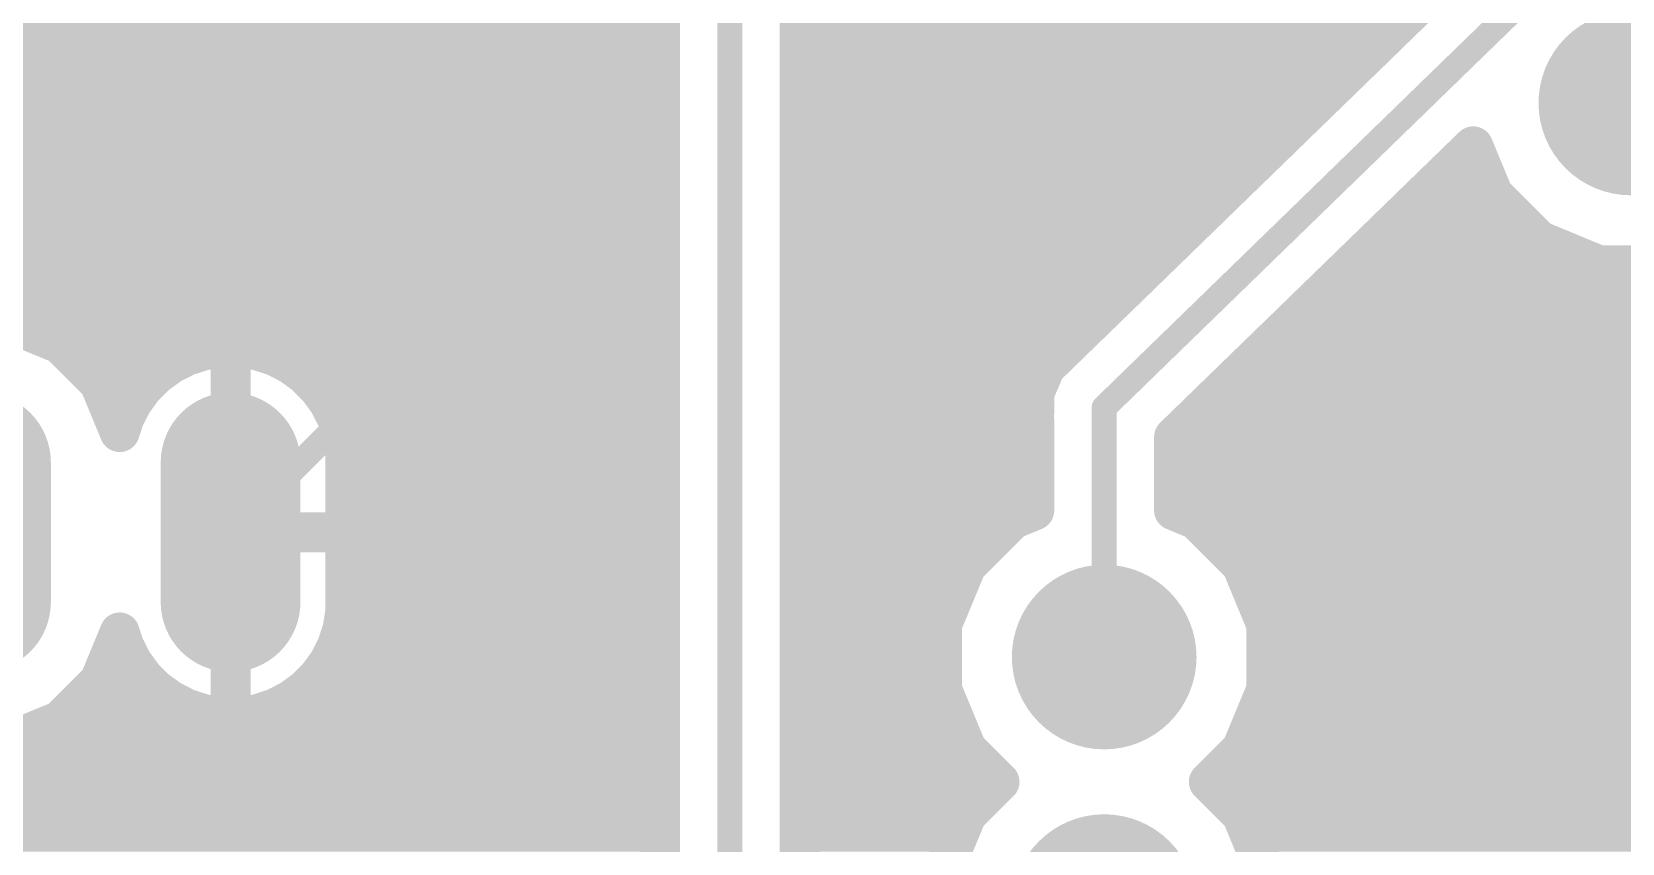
# Model space of a CAD drawing. Extents: x -0.2 to 78.9, y -2.7 to 86.6.
# Drawn here: x 51.32 to 67.5, y 52.72 to 60.97 of the extents above; entities that cross this region are included whole.
import ezdxf

# ---------------------------------------------------------------- set-up
doc = ezdxf.new("R2010")
doc.units = 0
doc.layers.add('16', color=174, linetype='CONTINUOUS')
doc.layers.add('17', color=94, linetype='CONTINUOUS')

# ---------------------------------------------------------------- blocks, each defined once
blk = doc.blocks.new('ROUNDP')
at = {"const_width": 0.5}
blk.add_lwpolyline([(0, -0.25, 1), (0, 0.25, 1), (0, -0.25)], format="xyb", dxfattribs=at)
blk = doc.blocks.new('LONGP100')
at = {"const_width": 1}
blk.add_lwpolyline([(-0.5, 0), (0.5, 0)], dxfattribs=at)
at = {"const_width": 0.5}
for points in [[(-0.5, 0.25, 1), (-0.5, -0.25)], [(0.5, -0.25, 1), (0.5, 0.25)]]:
    blk.add_lwpolyline(points, format="xyb", dxfattribs=at)

msp = doc.modelspace()

# ---------------------------------------------------------------- linework, layer by layer
at = {"layer": '16'}
for points, const_width in [([(57.15, 59.69), (57.15, 69.85)], 0.254), ([(62.23, 57.15), (72.1106, 66.7512)], 0.254), ([(57.7088, 66.1814), (57.7088, 41.9627)], 0.4064), ([(70.5436, 66.22), (61.832, 57.7548)], 0.4064), ([(58.42, 41.91), (58.42, 66.04)], 0.254), ([(59.1311, 42.3126), (59.1311, 65.7454)], 0.4064), ([(49.2656, 60.96), (57.7088, 60.96)], 0.4064), ([(59.1311, 60.96), (65.1305, 60.96)], 0.4064), ([(48.8593, 60.5536), (57.7088, 60.5536)], 0.4064), ([(59.1311, 60.5536), (64.7123, 60.5536)], 0.4064), ([(20.8684, 60.1472), (57.7088, 60.1472)], 0.4064), ([(59.1311, 60.1472), (64.2941, 60.1472)], 0.4064), ([(21.2748, 59.7408), (57.7088, 59.7408)], 0.4064), ([(59.1311, 59.7408), (63.8759, 59.7408)], 0.4064), ([(62.9411, 56.8494), (65.9852, 59.8074)], 0.4064), ([(65.9166, 59.7408), (66.0127, 59.7408)], 0.4064), ([(65.9852, 59.8074), (66.1897, 59.3135)], 0.4064), ([(53.34, 55.88), (57.15, 59.69)], 0.254), ([(21.6812, 59.3344), (57.7088, 59.3344)], 0.4064), ([(59.1311, 59.3344), (63.4576, 59.3344)], 0.4064), ([(65.4984, 59.3344), (66.181, 59.3344)], 0.4064), ([(66.1897, 59.3135), (66.6541, 58.8491)], 0.4064), ([(22.0876, 58.928), (57.7088, 58.928)], 0.4064), ([(59.1311, 58.928), (63.0394, 58.928)], 0.4064), ([(65.0802, 58.928), (66.5752, 58.928)], 0.4064), ([(66.6541, 58.8491), (67.2609, 58.5978)], 0.4064), ([(67.2609, 58.5978), (67.9178, 58.5978)], 0.4064), ([(22.494, 58.5216), (57.7088, 58.5216)], 0.4064), ([(59.1311, 58.5216), (62.6212, 58.5216)], 0.4064), ([(64.6619, 58.5216), (78.0796, 58.5216)], 0.4064), ([(22.9004, 58.1152), (57.7088, 58.1152)], 0.4064), ([(59.1311, 58.1152), (62.2029, 58.1152)], 0.4064), ([(64.2437, 58.1152), (78.0796, 58.1152)], 0.4064), ([(51.6057, 57.797), (51.0829, 58.0135)], 0.4064), ([(52.0058, 57.3969), (51.6057, 57.797)], 0.4064), ([(53.248, 57.7595), (53.0663, 57.7307)], 0.4064), ([(53.3394, 57.7595), (53.248, 57.7595)], 0.4064), ([(53.3394, 55.881), (53.3394, 57.7595)], 0.4064), ([(53.4319, 57.7595), (53.3404, 57.7595)], 0.4064), ([(53.3404, 57.7595), (53.3404, 55.881)], 0.4064), ([(53.6136, 57.7307), (53.4319, 57.7595)], 0.4064), ([(61.8271, 57.7528), (61.732, 57.6576)], 0.4064), ([(61.832, 57.7548), (61.8271, 57.7528)], 0.4064), ([(51.6939, 57.7088), (52.9989, 57.7088)], 0.4064), ([(52.7276, 57.5904), (52.5788, 57.4823)], 0.4064), ([(52.8914, 57.6739), (52.7276, 57.5904)], 0.4064), ([(53.0663, 57.7307), (52.8914, 57.6739)], 0.4064), ([(53.3394, 57.7088), (53.3404, 57.7088)], 0.4064), ([(53.7885, 57.6739), (53.6136, 57.7307)], 0.4064), ([(53.6811, 57.7088), (57.7088, 57.7088)], 0.4064), ([(53.9523, 57.5904), (53.7885, 57.6739)], 0.4064), ([(54.1011, 57.4823), (53.9523, 57.5904)], 0.4064), ([(59.1311, 57.7088), (61.7832, 57.7088)], 0.4064), ([(61.732, 57.6576), (61.6329, 57.5614)], 0.4064), ([(63.8255, 57.7088), (78.0796, 57.7088)], 0.4064), ([(52.5788, 57.4823), (52.4488, 57.3523)], 0.4064), ([(54.2311, 57.3523), (54.1011, 57.4823)], 0.4064), ([(61.5756, 57.4282), (61.5209, 57.3016)], 0.4064), ([(61.6271, 57.5528), (61.5756, 57.4282)], 0.4064), ([(61.6308, 57.5564), (61.6271, 57.5528)], 0.4064), ([(61.6329, 57.5614), (61.6308, 57.5564)], 0.4064), ([(52.2117, 56.8995), (52.0058, 57.3969)], 0.4064), ([(52.045, 57.3024), (52.4126, 57.3024)], 0.4064), ([(52.4488, 57.3523), (52.3407, 57.2035)], 0.4064), ([(53.3394, 57.3024), (53.3404, 57.3024)], 0.4064), ([(54.3392, 57.2035), (54.2311, 57.3523)], 0.4064), ([(54.2674, 57.3024), (57.7088, 57.3024)], 0.4064), ([(59.1311, 57.3024), (61.5213, 57.3024)], 0.4064), ([(61.5209, 57.2962), (61.5188, 57.2914)], 0.4064), ([(61.5188, 57.2914), (61.5188, 57.1568)], 0.4064), ([(61.5209, 57.3016), (61.5209, 57.2962)], 0.4064), ([(63.4072, 57.3024), (78.0796, 57.3024)], 0.4064), ([(52.3407, 57.2035), (52.2572, 57.0397)], 0.4064), ([(54.4227, 57.0397), (54.3392, 57.2035)], 0.4064), ([(61.5188, 57.1568), (61.5168, 57.0187)], 0.4064), ([(52.2572, 57.0397), (52.2117, 56.8995)], 0.4064), ([(54.4795, 56.8648), (54.4227, 57.0397)], 0.4064), ([(61.5168, 57.0187), (61.5188, 57.0137)], 0.4064), ([(61.5188, 57.0137), (61.5188, 56.1024)], 0.4064), ([(62.23, 54.61), (62.23, 57.15)], 0.254), ([(53.3394, 56.896), (53.3404, 56.896)], 0.4064), ([(54.4694, 56.896), (57.7088, 56.896)], 0.4064), ([(54.5083, 56.6831), (54.4795, 56.8648)], 0.4064), ([(59.1311, 56.896), (61.5188, 56.896)], 0.4064), ([(62.9411, 56.1024), (62.9411, 56.8494)], 0.4064), ([(62.989, 56.896), (78.0796, 56.896)], 0.4064), ([(54.5083, 55.8804), (54.5083, 56.6831)], 0.4064), ([(53.3394, 56.4896), (53.3404, 56.4896)], 0.4064), ([(54.5083, 56.4896), (57.7088, 56.4896)], 0.4064), ([(59.1311, 56.4896), (61.5188, 56.4896)], 0.4064), ([(62.9411, 56.4896), (78.0796, 56.4896)], 0.4064), ([(53.3394, 56.0832), (53.3404, 56.0832)], 0.4064), ([(54.5083, 56.0832), (57.7088, 56.0832)], 0.4064), ([(59.1311, 56.0832), (61.4725, 56.0832)], 0.4064), ([(61.2947, 56.0096), (60.8303, 55.5452)], 0.4064), ([(61.5188, 56.1024), (61.2947, 56.0096)], 0.4064), ([(63.1652, 56.0096), (62.9411, 56.1024)], 0.4064), ([(62.9875, 56.0832), (78.0796, 56.0832)], 0.4064), ([(63.6296, 55.5452), (63.1652, 56.0096)], 0.4064), ([(53.3404, 55.881), (53.3394, 55.881)], 0.4064), ([(53.3394, 54.0004), (53.3394, 55.8789)], 0.4064), ([(53.3394, 55.8789), (53.3404, 55.8789)], 0.4064), ([(53.3404, 55.8789), (53.3404, 54.0004)], 0.4064), ([(53.341, 55.8794), (53.341, 55.8804)], 0.4064), ([(53.341, 55.8804), (54.5083, 55.8804)], 0.4064), ([(54.5083, 55.8794), (53.341, 55.8794)], 0.4064), ([(54.5083, 55.0768), (54.5083, 55.8794)], 0.4064), ([(53.3394, 55.6768), (53.3404, 55.6768)], 0.4064), ([(54.5083, 55.6768), (57.7088, 55.6768)], 0.4064), ([(59.1311, 55.6768), (60.9619, 55.6768)], 0.4064), ([(63.498, 55.6768), (78.0796, 55.6768)], 0.4064), ([(60.8303, 55.5452), (60.579, 54.9384)], 0.4064), ([(63.8809, 54.9384), (63.6296, 55.5452)], 0.4064), ([(53.3394, 55.2704), (53.3404, 55.2704)], 0.4064), ([(54.5083, 55.2704), (57.7088, 55.2704)], 0.4064), ([(59.1311, 55.2704), (60.7165, 55.2704)], 0.4064), ([(63.7435, 55.2704), (78.0796, 55.2704)], 0.4064), ([(54.4795, 54.8951), (54.5083, 55.0768)], 0.4064), ([(52.0058, 54.363), (52.2117, 54.8604)], 0.4064), ([(52.2117, 54.8604), (52.2572, 54.7202)], 0.4064), ([(53.3394, 54.864), (53.3404, 54.864)], 0.4064), ([(54.4227, 54.7202), (54.4795, 54.8951)], 0.4064), ([(54.4694, 54.864), (57.7088, 54.864)], 0.4064), ([(59.1311, 54.864), (60.579, 54.864)], 0.4064), ([(60.579, 54.9384), (60.579, 54.2815)], 0.4064), ([(63.8809, 54.2815), (63.8809, 54.9384)], 0.4064), ([(63.8809, 54.864), (78.0796, 54.864)], 0.4064), ([(52.2572, 54.7202), (52.3407, 54.5564)], 0.4064), ([(54.3392, 54.5564), (54.4227, 54.7202)], 0.4064), ([(52.3407, 54.5564), (52.4488, 54.4076)], 0.4064), ([(54.2311, 54.4076), (54.3392, 54.5564)], 0.4064), ([(51.6057, 53.9629), (52.0058, 54.363)], 0.4064), ([(52.0449, 54.4576), (52.4124, 54.4576)], 0.4064), ([(52.4488, 54.4076), (52.5788, 54.2776)], 0.4064), ([(53.3394, 54.4576), (53.3404, 54.4576)], 0.4064), ([(54.1011, 54.2776), (54.2311, 54.4076)], 0.4064), ([(54.2674, 54.4576), (57.7088, 54.4576)], 0.4064), ([(59.1311, 54.4576), (60.579, 54.4576)], 0.4064), ([(63.8809, 54.4576), (78.0796, 54.4576)], 0.4064), ([(52.5788, 54.2776), (52.7276, 54.1695)], 0.4064), ([(53.9523, 54.1695), (54.1011, 54.2776)], 0.4064), ([(60.579, 54.2815), (60.8303, 53.6747)], 0.4064), ([(63.6296, 53.6747), (63.8809, 54.2815)], 0.4064), ([(51.694, 54.0512), (52.9985, 54.0512)], 0.4064), ([(52.7276, 54.1695), (52.8914, 54.086)], 0.4064), ([(52.8914, 54.086), (53.0663, 54.0292)], 0.4064), ([(53.0663, 54.0292), (53.248, 54.0004)], 0.4064), ([(53.3394, 54.0512), (53.3404, 54.0512)], 0.4064), ([(53.4319, 54.0004), (53.6136, 54.0292)], 0.4064), ([(53.6136, 54.0292), (53.7885, 54.086)], 0.4064), ([(53.6813, 54.0512), (57.7088, 54.0512)], 0.4064), ([(53.7885, 54.086), (53.9523, 54.1695)], 0.4064), ([(59.1311, 54.0512), (60.6743, 54.0512)], 0.4064), ([(63.7855, 54.0512), (78.0796, 54.0512)], 0.4064), ([(51.0829, 53.7464), (51.6057, 53.9629)], 0.4064), ([(53.248, 54.0004), (53.3394, 54.0004)], 0.4064), ([(53.3404, 54.0004), (53.4319, 54.0004)], 0.4064), ([(27.3708, 53.6448), (57.7088, 53.6448)], 0.4064), ([(59.1311, 53.6448), (60.8602, 53.6448)], 0.4064), ([(60.8303, 53.6747), (61.1651, 53.3399)], 0.4064), ([(63.2948, 53.3399), (63.6296, 53.6747)], 0.4064), ([(63.5997, 53.6448), (78.0796, 53.6448)], 0.4064), ([(27.7772, 53.2384), (57.7088, 53.2384)], 0.4064), ([(59.1311, 53.2384), (61.0636, 53.2384)], 0.4064), ([(61.1651, 53.3399), (60.8303, 53.0052)], 0.4064), ([(63.6296, 53.0052), (63.2948, 53.3399)], 0.4064), ([(63.3964, 53.2384), (78.0796, 53.2384)], 0.4064), ([(60.8303, 53.0052), (60.579, 52.3984)], 0.4064), ([(63.8809, 52.3984), (63.6296, 53.0052)], 0.4064), ([(28.1836, 52.832), (57.7088, 52.832)], 0.4064), ([(59.1311, 52.832), (60.7586, 52.832)], 0.4064), ([(63.7014, 52.832), (78.0796, 52.832)], 0.4064)]:
    msp.add_lwpolyline(points, dxfattribs=dict(at, const_width=const_width))
for points, const_width in [([(57.7088, 60.8584, 1), (57.7088, 61.0616)], 0.2032), ([(59.1311, 61.0616, 1), (59.1311, 60.8584)], 0.2032), ([(65.1305, 60.8584, 1), (65.1305, 61.0616)], 0.2032), ([(57.7088, 60.452, 1), (57.7088, 60.6552)], 0.2032), ([(59.1311, 60.6552, 1), (59.1311, 60.452)], 0.2032), ([(64.7123, 60.452, 1), (64.7123, 60.6552)], 0.2032), ([(57.7088, 60.0456, 1), (57.7088, 60.2488)], 0.2032), ([(59.1311, 60.2488, 1), (59.1311, 60.0456)], 0.2032), ([(64.2941, 60.0456, 1), (64.2941, 60.2488)], 0.2032), ([(57.7088, 59.6392, 1), (57.7088, 59.8424)], 0.2032), ([(59.1311, 59.8424, 1), (59.1311, 59.6392)], 0.2032), ([(63.8759, 59.6392, 1), (63.8759, 59.8424)], 0.2032), ([(65.9166, 59.8424, 1), (65.9166, 59.6392)], 0.2032), ([(66.0791, 59.8463, 1), (65.8913, 59.7685)], 0.2032), ([(66.056, 59.7345, 1), (65.9144, 59.8803)], 0.2032), ([(66.0127, 59.6392, 1), (66.0127, 59.8424)], 0.2032), ([(57.0865, 59.69, 1), (57.2135, 59.69)], 0.127), ([(57.1949, 59.6451, 1), (57.1051, 59.7349)], 0.127), ([(57.7088, 59.2328, 1), (57.7088, 59.436)], 0.2032), ([(59.1311, 59.436, 1), (59.1311, 59.2328)], 0.2032), ([(63.4576, 59.2328, 1), (63.4576, 59.436)], 0.2032), ([(65.4984, 59.436, 1), (65.4984, 59.2328)], 0.2032), ([(66.2615, 59.3853, 1), (66.1179, 59.2417)], 0.2032), ([(66.0958, 59.2746, 1), (66.2836, 59.3524)], 0.2032), ([(66.181, 59.2328, 1), (66.181, 59.436)], 0.2032), ([(57.7088, 58.8264, 1), (57.7088, 59.0296)], 0.2032), ([(59.1311, 59.0296, 1), (59.1311, 58.8264)], 0.2032), ([(63.0394, 58.8264, 1), (63.0394, 59.0296)], 0.2032), ([(65.0802, 59.0296, 1), (65.0802, 58.8264)], 0.2032), ([(66.5752, 58.8264, 1), (66.5752, 59.0296)], 0.2032), ([(66.693, 58.943, 1), (66.6152, 58.7552)], 0.2032), ([(66.5823, 58.7773, 1), (66.7259, 58.9209)], 0.2032), ([(67.2609, 58.6994, 1), (67.2609, 58.4962)], 0.2032), ([(67.222, 58.5039, 1), (67.2998, 58.6917)], 0.2032), ([(57.7088, 58.42, 1), (57.7088, 58.6232)], 0.2032), ([(59.1311, 58.6232, 1), (59.1311, 58.42)], 0.2032), ([(62.6212, 58.42, 1), (62.6212, 58.6232)], 0.2032), ([(64.6619, 58.6232, 1), (64.6619, 58.42)], 0.2032), ([(57.7088, 58.0136, 1), (57.7088, 58.2168)], 0.2032), ([(59.1311, 58.2168, 1), (59.1311, 58.0136)], 0.2032), ([(62.2029, 58.0136, 1), (62.2029, 58.2168)], 0.2032), ([(64.2437, 58.2168, 1), (64.2437, 58.0136)], 0.2032), ([(51.6775, 57.8688, 1), (51.5339, 57.7252)], 0.2032), ([(51.5668, 57.7031, 1), (51.6446, 57.8909)], 0.2032), ([(53.248, 57.8611, 1), (53.248, 57.6579)], 0.2032), ([(53.2639, 57.6592, 1), (53.2321, 57.8598)], 0.2032), ([(53.441, 57.7595, 1), (53.2378, 57.7595)], 0.2032), ([(53.3404, 57.8611, 1), (53.3404, 57.6579)], 0.2032), ([(53.442, 57.7595, 1), (53.2388, 57.7595)], 0.2032), ([(53.4478, 57.8598, 1), (53.416, 57.6592)], 0.2032), ([(53.3394, 57.6579, 1), (53.3394, 57.8611)], 0.2032), ([(53.4319, 57.6579, 1), (53.4319, 57.8611)], 0.2032), ([(61.7887, 57.8469, 1), (61.8655, 57.6587)], 0.2032), ([(61.899, 57.681, 1), (61.7552, 57.8246)], 0.2032), ([(61.8704, 57.6607, 1), (61.7936, 57.8489)], 0.2032), ([(51.6939, 57.8104, 1), (51.6939, 57.6072)], 0.2032), ([(52.6815, 57.6809, 1), (52.7737, 57.4999)], 0.2032), ([(52.7873, 57.5082, 1), (52.6679, 57.6726)], 0.2032), ([(52.86, 57.7705, 1), (52.9228, 57.5773)], 0.2032), ([(52.9375, 57.5834, 1), (52.8453, 57.7644)], 0.2032), ([(53.0504, 57.831, 1), (53.0822, 57.6304)], 0.2032), ([(52.9989, 57.6072, 1), (52.9989, 57.8104)], 0.2032), ([(53.0977, 57.6341, 1), (53.0349, 57.8273)], 0.2032), ([(53.3394, 57.8104, 1), (53.3394, 57.6072)], 0.2032), ([(53.3404, 57.6072, 1), (53.3404, 57.8104)], 0.2032), ([(53.645, 57.8273, 1), (53.5822, 57.6341)], 0.2032), ([(53.6811, 57.8104, 1), (53.6811, 57.6072)], 0.2032), ([(53.5977, 57.6304, 1), (53.6295, 57.831)], 0.2032), ([(53.8346, 57.7644, 1), (53.7424, 57.5834)], 0.2032), ([(53.7571, 57.5773, 1), (53.8199, 57.7705)], 0.2032), ([(54.012, 57.6726, 1), (53.8926, 57.5082)], 0.2032), ([(53.9062, 57.4999, 1), (53.9984, 57.6809)], 0.2032), ([(57.7088, 57.6072, 1), (57.7088, 57.8104)], 0.2032), ([(59.1311, 57.8104, 1), (59.1311, 57.6072)], 0.2032), ([(61.6601, 57.7294, 1), (61.8039, 57.5858)], 0.2032), ([(61.8028, 57.5847, 1), (61.6612, 57.7305)], 0.2032), ([(61.7612, 57.8277, 1), (61.9028, 57.6819)], 0.2032), ([(61.7832, 57.6072, 1), (61.7832, 57.8104)], 0.2032), ([(63.8255, 57.8104, 1), (63.8255, 57.6072)], 0.2032), ([(52.5191, 57.5645, 1), (52.6385, 57.4001)], 0.2032), ([(52.6506, 57.4105, 1), (52.507, 57.5541)], 0.2032), ([(54.1729, 57.5541, 1), (54.0293, 57.4105)], 0.2032), ([(54.0414, 57.4001, 1), (54.1608, 57.5645)], 0.2032), ([(61.6689, 57.3879, 1), (61.4823, 57.4685)], 0.2032), ([(61.5562, 57.6256, 1), (61.698, 57.48)], 0.2032), ([(61.5371, 57.5957, 1), (61.7245, 57.5171)], 0.2032), ([(61.5621, 57.6343, 1), (61.7037, 57.4885)], 0.2032), ([(61.721, 57.514, 1), (61.5332, 57.5916)], 0.2032), ([(61.7266, 57.5221, 1), (61.5392, 57.6007)], 0.2032), ([(61.7017, 57.4836, 1), (61.5599, 57.6292)], 0.2032), ([(52.0997, 57.4358, 1), (51.9119, 57.358)], 0.2032), ([(51.934, 57.3251, 1), (52.0776, 57.4687)], 0.2032), ([(52.045, 57.404, 1), (52.045, 57.2008)], 0.2032), ([(52.377, 57.4241, 1), (52.5206, 57.2805)], 0.2032), ([(52.531, 57.2926, 1), (52.3666, 57.412)], 0.2032), ([(52.4126, 57.2008, 1), (52.4126, 57.404)], 0.2032), ([(53.3394, 57.404, 1), (53.3394, 57.2008)], 0.2032), ([(53.3404, 57.2008, 1), (53.3404, 57.404)], 0.2032), ([(54.3133, 57.412, 1), (54.1489, 57.2926)], 0.2032), ([(54.1593, 57.2805, 1), (54.3029, 57.4241)], 0.2032), ([(54.2674, 57.404, 1), (54.2674, 57.2008)], 0.2032), ([(57.7088, 57.2008, 1), (57.7088, 57.404)], 0.2032), ([(59.1311, 57.404, 1), (59.1311, 57.2008)], 0.2032), ([(61.6204, 57.2914, 1), (61.4172, 57.2914)], 0.2032), ([(61.6225, 57.3016, 1), (61.4193, 57.3016)], 0.2032), ([(61.614, 57.2555, 1), (61.4278, 57.3369)], 0.2032), ([(61.4817, 57.467, 1), (61.6695, 57.3894)], 0.2032), ([(61.5213, 57.2008, 1), (61.5213, 57.404)], 0.2032), ([(63.4072, 57.404, 1), (63.4072, 57.2008)], 0.2032), ([(52.2585, 57.2632, 1), (52.4229, 57.1438)], 0.2032), ([(52.4312, 57.1574, 1), (52.2502, 57.2496)], 0.2032), ([(54.4297, 57.2496, 1), (54.2487, 57.1574)], 0.2032), ([(54.257, 57.1438, 1), (54.4214, 57.2632)], 0.2032), ([(61.4257, 57.3321, 1), (61.6119, 57.2507)], 0.2032), ([(61.6204, 57.1553, 1), (61.4172, 57.1583)], 0.2032), ([(61.4276, 57.3419, 1), (61.6142, 57.2613)], 0.2032), ([(61.4193, 57.2962, 1), (61.6225, 57.2962)], 0.2032), ([(52.1667, 57.0858, 1), (52.3477, 56.9936)], 0.2032), ([(52.3538, 57.0083, 1), (52.1606, 57.0711)], 0.2032), ([(54.5193, 57.0711, 1), (54.3261, 57.0083)], 0.2032), ([(54.3322, 56.9936, 1), (54.5132, 57.0858)], 0.2032), ([(61.6111, 57.0564, 1), (61.4225, 56.981)], 0.2032), ([(61.4172, 57.1568, 1), (61.6204, 57.1568)], 0.2032), ([(61.6204, 57.0137, 1), (61.4172, 57.0137)], 0.2032), ([(61.4245, 56.976, 1), (61.6131, 57.0514)], 0.2032), ([(62.2935, 57.15, 1), (62.1665, 57.15)], 0.127), ([(62.1857, 57.1955, 1), (62.2743, 57.1045)], 0.127), ([(52.1151, 56.9309, 1), (52.3083, 56.8681)], 0.2032), ([(52.1178, 56.8606, 1), (52.3056, 56.9384)], 0.2032), ([(53.3394, 56.9976, 1), (53.3394, 56.7944)], 0.2032), ([(53.3404, 56.7944, 1), (53.3404, 56.9976)], 0.2032), ([(54.4694, 56.9976, 1), (54.4694, 56.7944)], 0.2032), ([(54.5798, 56.8807, 1), (54.3792, 56.8489)], 0.2032), ([(54.3829, 56.8334, 1), (54.5761, 56.8962)], 0.2032), ([(57.7088, 56.7944, 1), (57.7088, 56.9976)], 0.2032), ([(59.1311, 56.9976, 1), (59.1311, 56.7944)], 0.2032), ([(61.4152, 57.0202, 1), (61.6184, 57.0172)], 0.2032), ([(61.5188, 56.7944, 1), (61.5188, 56.9976)], 0.2032), ([(63.0427, 56.8494, 1), (62.8395, 56.8494)], 0.2032), ([(62.8703, 56.9223, 1), (63.0119, 56.7765)], 0.2032), ([(62.989, 56.9976, 1), (62.989, 56.7944)], 0.2032), ([(54.6099, 56.6831, 1), (54.4067, 56.6831)], 0.2032), ([(53.3394, 56.5912, 1), (53.3394, 56.388)], 0.2032), ([(53.3404, 56.388, 1), (53.3404, 56.5912)], 0.2032), ([(54.5083, 56.5912, 1), (54.5083, 56.388)], 0.2032), ([(54.408, 56.6672, 1), (54.6086, 56.699)], 0.2032), ([(57.7088, 56.388, 1), (57.7088, 56.5912)], 0.2032), ([(59.1311, 56.5912, 1), (59.1311, 56.388)], 0.2032), ([(61.5188, 56.388, 1), (61.5188, 56.5912)], 0.2032), ([(62.9411, 56.5912, 1), (62.9411, 56.388)], 0.2032), ([(53.3394, 56.1848, 1), (53.3394, 55.9816)], 0.2032), ([(53.3404, 55.9816, 1), (53.3404, 56.1848)], 0.2032), ([(54.5083, 56.1848, 1), (54.5083, 55.9816)], 0.2032), ([(57.7088, 55.9816, 1), (57.7088, 56.1848)], 0.2032), ([(59.1311, 56.1848, 1), (59.1311, 55.9816)], 0.2032), ([(61.2558, 56.1035, 1), (61.3336, 55.9157)], 0.2032), ([(61.3665, 55.9378, 1), (61.2229, 56.0814)], 0.2032), ([(61.4172, 56.1024, 1), (61.6204, 56.1024)], 0.2032), ([(61.4725, 55.9816, 1), (61.4725, 56.1848)], 0.2032), ([(61.5577, 56.0085, 1), (61.4799, 56.1963)], 0.2032), ([(62.98, 56.1963, 1), (62.9022, 56.0085)], 0.2032), ([(62.8395, 56.1024, 1), (63.0427, 56.1024)], 0.2032), ([(62.9875, 56.1848, 1), (62.9875, 55.9816)], 0.2032), ([(63.237, 56.0814, 1), (63.0934, 55.9378)], 0.2032), ([(63.1263, 55.9157, 1), (63.2041, 56.1035)], 0.2032), ([(53.3394, 55.9826, 1), (53.3394, 55.7794)], 0.2032), ([(53.441, 55.8789, 1), (53.2378, 55.8789)], 0.2032), ([(53.3394, 55.9805, 1), (53.3394, 55.7773)], 0.2032), ([(53.442, 55.8789, 1), (53.2388, 55.8789)], 0.2032), ([(53.4426, 55.8804, 1), (53.2394, 55.8804)], 0.2032), ([(53.341, 55.982, 1), (53.341, 55.7788)], 0.2032), ([(53.341, 55.981, 1), (53.341, 55.7778)], 0.2032), ([(53.3404, 55.7794, 1), (53.3404, 55.9826)], 0.2032), ([(53.3404, 55.7773, 1), (53.3404, 55.9805)], 0.2032), ([(54.6099, 55.8794, 1), (54.4067, 55.8794)], 0.2032), ([(54.5083, 55.7788, 1), (54.5083, 55.982)], 0.2032), ([(54.5083, 55.7778, 1), (54.5083, 55.981)], 0.2032), ([(53.2378, 55.881, 1), (53.441, 55.881)], 0.2032), ([(53.3394, 55.7784, 1), (53.3394, 55.5752)], 0.2032), ([(53.2388, 55.881, 1), (53.442, 55.881)], 0.2032), ([(53.2394, 55.8794, 1), (53.4426, 55.8794)], 0.2032), ([(53.2951, 55.9249, 1), (53.3849, 55.8351)], 0.127), ([(53.3404, 55.5752, 1), (53.3404, 55.7784)], 0.2032), ([(54.4067, 55.8804, 1), (54.6099, 55.8804)], 0.2032), ([(54.5083, 55.7784, 1), (54.5083, 55.5752)], 0.2032), ([(57.7088, 55.5752, 1), (57.7088, 55.7784)], 0.2032), ([(59.1311, 55.7784, 1), (59.1311, 55.5752)], 0.2032), ([(60.9619, 55.5752, 1), (60.9619, 55.7784)], 0.2032), ([(63.498, 55.7784, 1), (63.498, 55.5752)], 0.2032), ([(60.7585, 55.617, 1), (60.9021, 55.4734)], 0.2032), ([(60.9242, 55.5063, 1), (60.7364, 55.5841)], 0.2032), ([(63.7235, 55.5841, 1), (63.5357, 55.5063)], 0.2032), ([(63.5578, 55.4734, 1), (63.7014, 55.617)], 0.2032), ([(53.3394, 55.372, 1), (53.3394, 55.1688)], 0.2032), ([(53.3404, 55.1688, 1), (53.3404, 55.372)], 0.2032), ([(54.5083, 55.372, 1), (54.5083, 55.1688)], 0.2032), ([(57.7088, 55.1688, 1), (57.7088, 55.372)], 0.2032), ([(59.1311, 55.372, 1), (59.1311, 55.1688)], 0.2032), ([(60.7165, 55.1688, 1), (60.7165, 55.372)], 0.2032), ([(63.7435, 55.372, 1), (63.7435, 55.1688)], 0.2032), ([(54.6086, 55.0609, 1), (54.408, 55.0927)], 0.2032), ([(52.3083, 54.8918, 1), (52.1151, 54.829)], 0.2032), ([(52.3056, 54.8215, 1), (52.1178, 54.8993)], 0.2032), ([(53.3394, 54.9656, 1), (53.3394, 54.7624)], 0.2032), ([(53.3404, 54.7624, 1), (53.3404, 54.9656)], 0.2032), ([(54.4694, 54.9656, 1), (54.4694, 54.7624)], 0.2032), ([(54.5761, 54.8637, 1), (54.3829, 54.9265)], 0.2032), ([(54.4067, 55.0768, 1), (54.6099, 55.0768)], 0.2032), ([(57.7088, 54.7624, 1), (57.7088, 54.9656)], 0.2032), ([(59.1311, 54.9656, 1), (59.1311, 54.7624)], 0.2032), ([(60.6806, 54.9384, 1), (60.4774, 54.9384)], 0.2032), ([(60.4851, 54.9773, 1), (60.6729, 54.8995)], 0.2032), ([(60.579, 54.7624, 1), (60.579, 54.9656)], 0.2032), ([(63.9825, 54.9384, 1), (63.7793, 54.9384)], 0.2032), ([(63.8809, 54.9656, 1), (63.8809, 54.7624)], 0.2032), ([(63.787, 54.8995, 1), (63.9748, 54.9773)], 0.2032), ([(52.3477, 54.7663, 1), (52.1667, 54.6741)], 0.2032), ([(54.5132, 54.6741, 1), (54.3322, 54.7663)], 0.2032), ([(54.3792, 54.911, 1), (54.5798, 54.8792)], 0.2032), ([(52.1606, 54.6888, 1), (52.3538, 54.7516)], 0.2032), ([(52.4229, 54.6161, 1), (52.2585, 54.4967)], 0.2032), ([(52.2502, 54.5103, 1), (52.4312, 54.6025)], 0.2032), ([(54.2487, 54.6025, 1), (54.4297, 54.5103)], 0.2032), ([(54.4214, 54.4967, 1), (54.257, 54.6161)], 0.2032), ([(54.3261, 54.7516, 1), (54.5193, 54.6888)], 0.2032), ([(52.0776, 54.2912, 1), (51.934, 54.4348)], 0.2032), ([(52.0449, 54.5592, 1), (52.0449, 54.356)], 0.2032), ([(52.5206, 54.4794, 1), (52.377, 54.3358)], 0.2032), ([(52.3666, 54.3479, 1), (52.531, 54.4673)], 0.2032), ([(52.4124, 54.356, 1), (52.4124, 54.5592)], 0.2032), ([(53.3394, 54.5592, 1), (53.3394, 54.356)], 0.2032), ([(53.3404, 54.356, 1), (53.3404, 54.5592)], 0.2032), ([(54.1489, 54.4673, 1), (54.3133, 54.3479)], 0.2032), ([(54.3029, 54.3358, 1), (54.1593, 54.4794)], 0.2032), ([(54.2674, 54.5592, 1), (54.2674, 54.356)], 0.2032), ([(57.7088, 54.356, 1), (57.7088, 54.5592)], 0.2032), ([(59.1311, 54.5592, 1), (59.1311, 54.356)], 0.2032), ([(60.579, 54.356, 1), (60.579, 54.5592)], 0.2032), ([(62.1665, 54.61, 1), (62.2935, 54.61)], 0.127), ([(63.8809, 54.5592, 1), (63.8809, 54.356)], 0.2032), ([(51.9119, 54.4019, 1), (52.0997, 54.3241)], 0.2032), ([(52.6385, 54.3598, 1), (52.5191, 54.1954)], 0.2032), ([(52.507, 54.2058, 1), (52.6506, 54.3494)], 0.2032), ([(54.0293, 54.3494, 1), (54.1729, 54.2058)], 0.2032), ([(54.1608, 54.1954, 1), (54.0414, 54.3598)], 0.2032), ([(60.6729, 54.3204, 1), (60.4851, 54.2426)], 0.2032), ([(60.4774, 54.2815, 1), (60.6806, 54.2815)], 0.2032), ([(63.7793, 54.2815, 1), (63.9825, 54.2815)], 0.2032), ([(63.9748, 54.2426, 1), (63.787, 54.3204)], 0.2032), ([(51.694, 54.1528, 1), (51.694, 53.9496)], 0.2032), ([(52.7737, 54.26, 1), (52.6815, 54.079)], 0.2032), ([(52.6679, 54.0873, 1), (52.7873, 54.2517)], 0.2032), ([(52.9228, 54.1826, 1), (52.86, 53.9894)], 0.2032), ([(52.8453, 53.9955, 1), (52.9375, 54.1765)], 0.2032), ([(53.0822, 54.1295, 1), (53.0504, 53.9289)], 0.2032), ([(52.9985, 53.9496, 1), (52.9985, 54.1528)], 0.2032), ([(53.0349, 53.9326, 1), (53.0977, 54.1258)], 0.2032), ([(53.3394, 54.1528, 1), (53.3394, 53.9496)], 0.2032), ([(53.3404, 53.9496, 1), (53.3404, 54.1528)], 0.2032), ([(53.5822, 54.1258, 1), (53.645, 53.9326)], 0.2032), ([(53.6813, 54.1528, 1), (53.6813, 53.9496)], 0.2032), ([(53.6295, 53.9289, 1), (53.5977, 54.1295)], 0.2032), ([(53.7424, 54.1765, 1), (53.8346, 53.9955)], 0.2032), ([(53.8199, 53.9894, 1), (53.7571, 54.1826)], 0.2032), ([(53.8926, 54.2517, 1), (54.012, 54.0873)], 0.2032), ([(53.9984, 54.079, 1), (53.9062, 54.26)], 0.2032), ([(57.7088, 53.9496, 1), (57.7088, 54.1528)], 0.2032), ([(59.1311, 54.1528, 1), (59.1311, 53.9496)], 0.2032), ([(60.6743, 53.9496, 1), (60.6743, 54.1528)], 0.2032), ([(63.7855, 54.1528, 1), (63.7855, 53.9496)], 0.2032), ([(51.5339, 54.0347, 1), (51.6775, 53.8911)], 0.2032), ([(51.6446, 53.869, 1), (51.5668, 54.0568)], 0.2032), ([(53.248, 54.102, 1), (53.248, 53.8988)], 0.2032), ([(53.2321, 53.9001, 1), (53.2639, 54.1007)], 0.2032), ([(53.2378, 54.0004, 1), (53.441, 54.0004)], 0.2032), ([(53.3404, 54.102, 1), (53.3404, 53.8988)], 0.2032), ([(53.2388, 54.0004, 1), (53.442, 54.0004)], 0.2032), ([(53.416, 54.1007, 1), (53.4478, 53.9001)], 0.2032), ([(53.3394, 53.8988, 1), (53.3394, 54.102)], 0.2032), ([(53.4319, 53.8988, 1), (53.4319, 54.102)], 0.2032), ([(57.7088, 53.5432, 1), (57.7088, 53.7464)], 0.2032), ([(59.1311, 53.7464, 1), (59.1311, 53.5432)], 0.2032), ([(60.9021, 53.7465, 1), (60.7585, 53.6029)], 0.2032), ([(60.7364, 53.6358, 1), (60.9242, 53.7136)], 0.2032), ([(60.8602, 53.5432, 1), (60.8602, 53.7464)], 0.2032), ([(63.5997, 53.7464, 1), (63.5997, 53.5432)], 0.2032), ([(63.5357, 53.7136, 1), (63.7235, 53.6358)], 0.2032), ([(63.7014, 53.6029, 1), (63.5578, 53.7465)], 0.2032), ([(57.7088, 53.1368, 1), (57.7088, 53.34)], 0.2032), ([(59.1311, 53.34, 1), (59.1311, 53.1368)], 0.2032), ([(61.0636, 53.1368, 1), (61.0636, 53.34)], 0.2032), ([(61.2369, 53.268, 1), (61.0933, 53.4118)], 0.2032), ([(61.0933, 53.2681, 1), (61.2369, 53.4117)], 0.2032), ([(63.3666, 53.4118, 1), (63.223, 53.268)], 0.2032), ([(63.223, 53.4117, 1), (63.3666, 53.2681)], 0.2032), ([(63.3964, 53.34, 1), (63.3964, 53.1368)], 0.2032), ([(60.7585, 53.0771, 1), (60.9021, 52.9333)], 0.2032), ([(60.9242, 52.9663, 1), (60.7364, 53.0441)], 0.2032), ([(63.7235, 53.0441, 1), (63.5357, 52.9663)], 0.2032), ([(63.5578, 52.9333, 1), (63.7014, 53.0771)], 0.2032), ([(57.7088, 52.7304, 1), (57.7088, 52.9336)], 0.2032), ([(59.1311, 52.9336, 1), (59.1311, 52.7304)], 0.2032), ([(60.7586, 52.7304, 1), (60.7586, 52.9336)], 0.2032), ([(63.7014, 52.9336, 1), (63.7014, 52.7304)], 0.2032)]:
    msp.add_lwpolyline(points, format="xyb", dxfattribs=dict(at, const_width=const_width))

# ---------------------------------------------------------------- block references
at = {"layer": '17', "rotation": 90}
for name, p, xscale, yscale in [('ROUNDP', (67.5894, 60.2488), 1.8796, 1.8796), ('LONGP100', (50.8, 55.88), 1.4224, 1.4224), ('LONGP100', (53.34, 55.88), 1.4224, 1.4224), ('ROUNDP', (62.23, 54.61), 1.8796, 1.8796), ('ROUNDP', (62.23, 52.07), 1.8796, 1.8796)]:
    msp.add_blockref(name, p, dxfattribs=dict(at, xscale=xscale, yscale=yscale))

doc.saveas('drawing.dxf')
